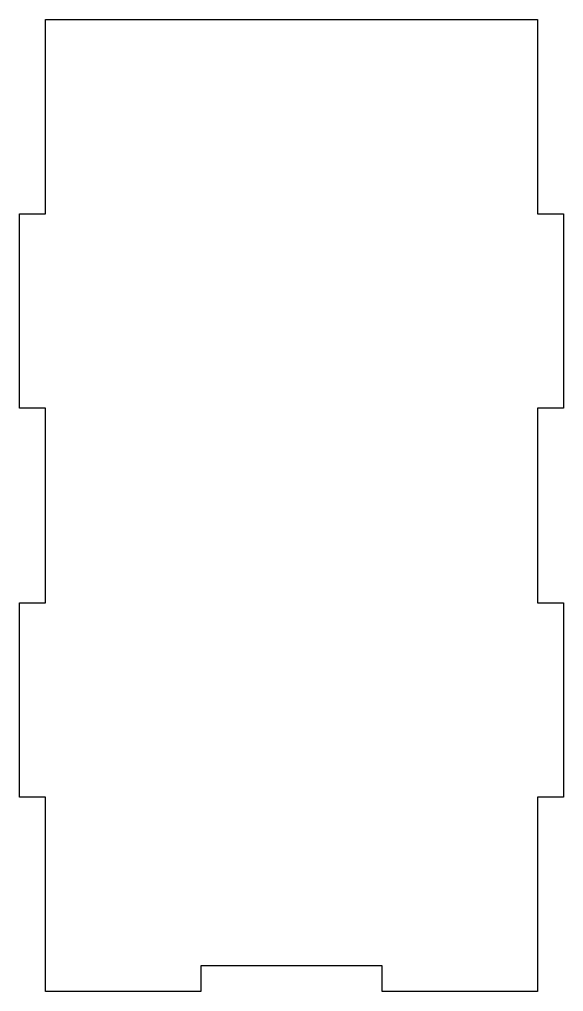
# Model space of a CAD drawing. Header units: millimetres. Extents: x -32 to 32, y -3 to 110.
import ezdxf

# ---------------------------------------------------------------- set-up
doc = ezdxf.new("R2010")
doc.units = ezdxf.units.MM
doc.layers.get('0').update_dxf_attribs({"linetype": 'CONTINUOUS'})

msp = doc.modelspace()

# ---------------------------------------------------------------- linework, layer by layer
msp.add_lwpolyline([(10.5, -3), (10.5, 0), (-10.5, 0), (-10.5, -3), (-28.5, -3), (-28.5, 19.54), (-31.5, 19.54), (-31.5, 42.08), (-28.5, 42.08), (-28.5, 64.62), (-31.5, 64.62), (-31.5, 87.16), (-28.5, 87.16), (-28.5, 109.7), (28.5, 109.7), (28.5, 87.16), (31.5, 87.16), (31.5, 64.62), (28.5, 64.62), (28.5, 42.08), (31.5, 42.08), (31.5, 19.54), (28.5, 19.54), (28.5, -3)], close=True)

doc.saveas('drawing.dxf')
